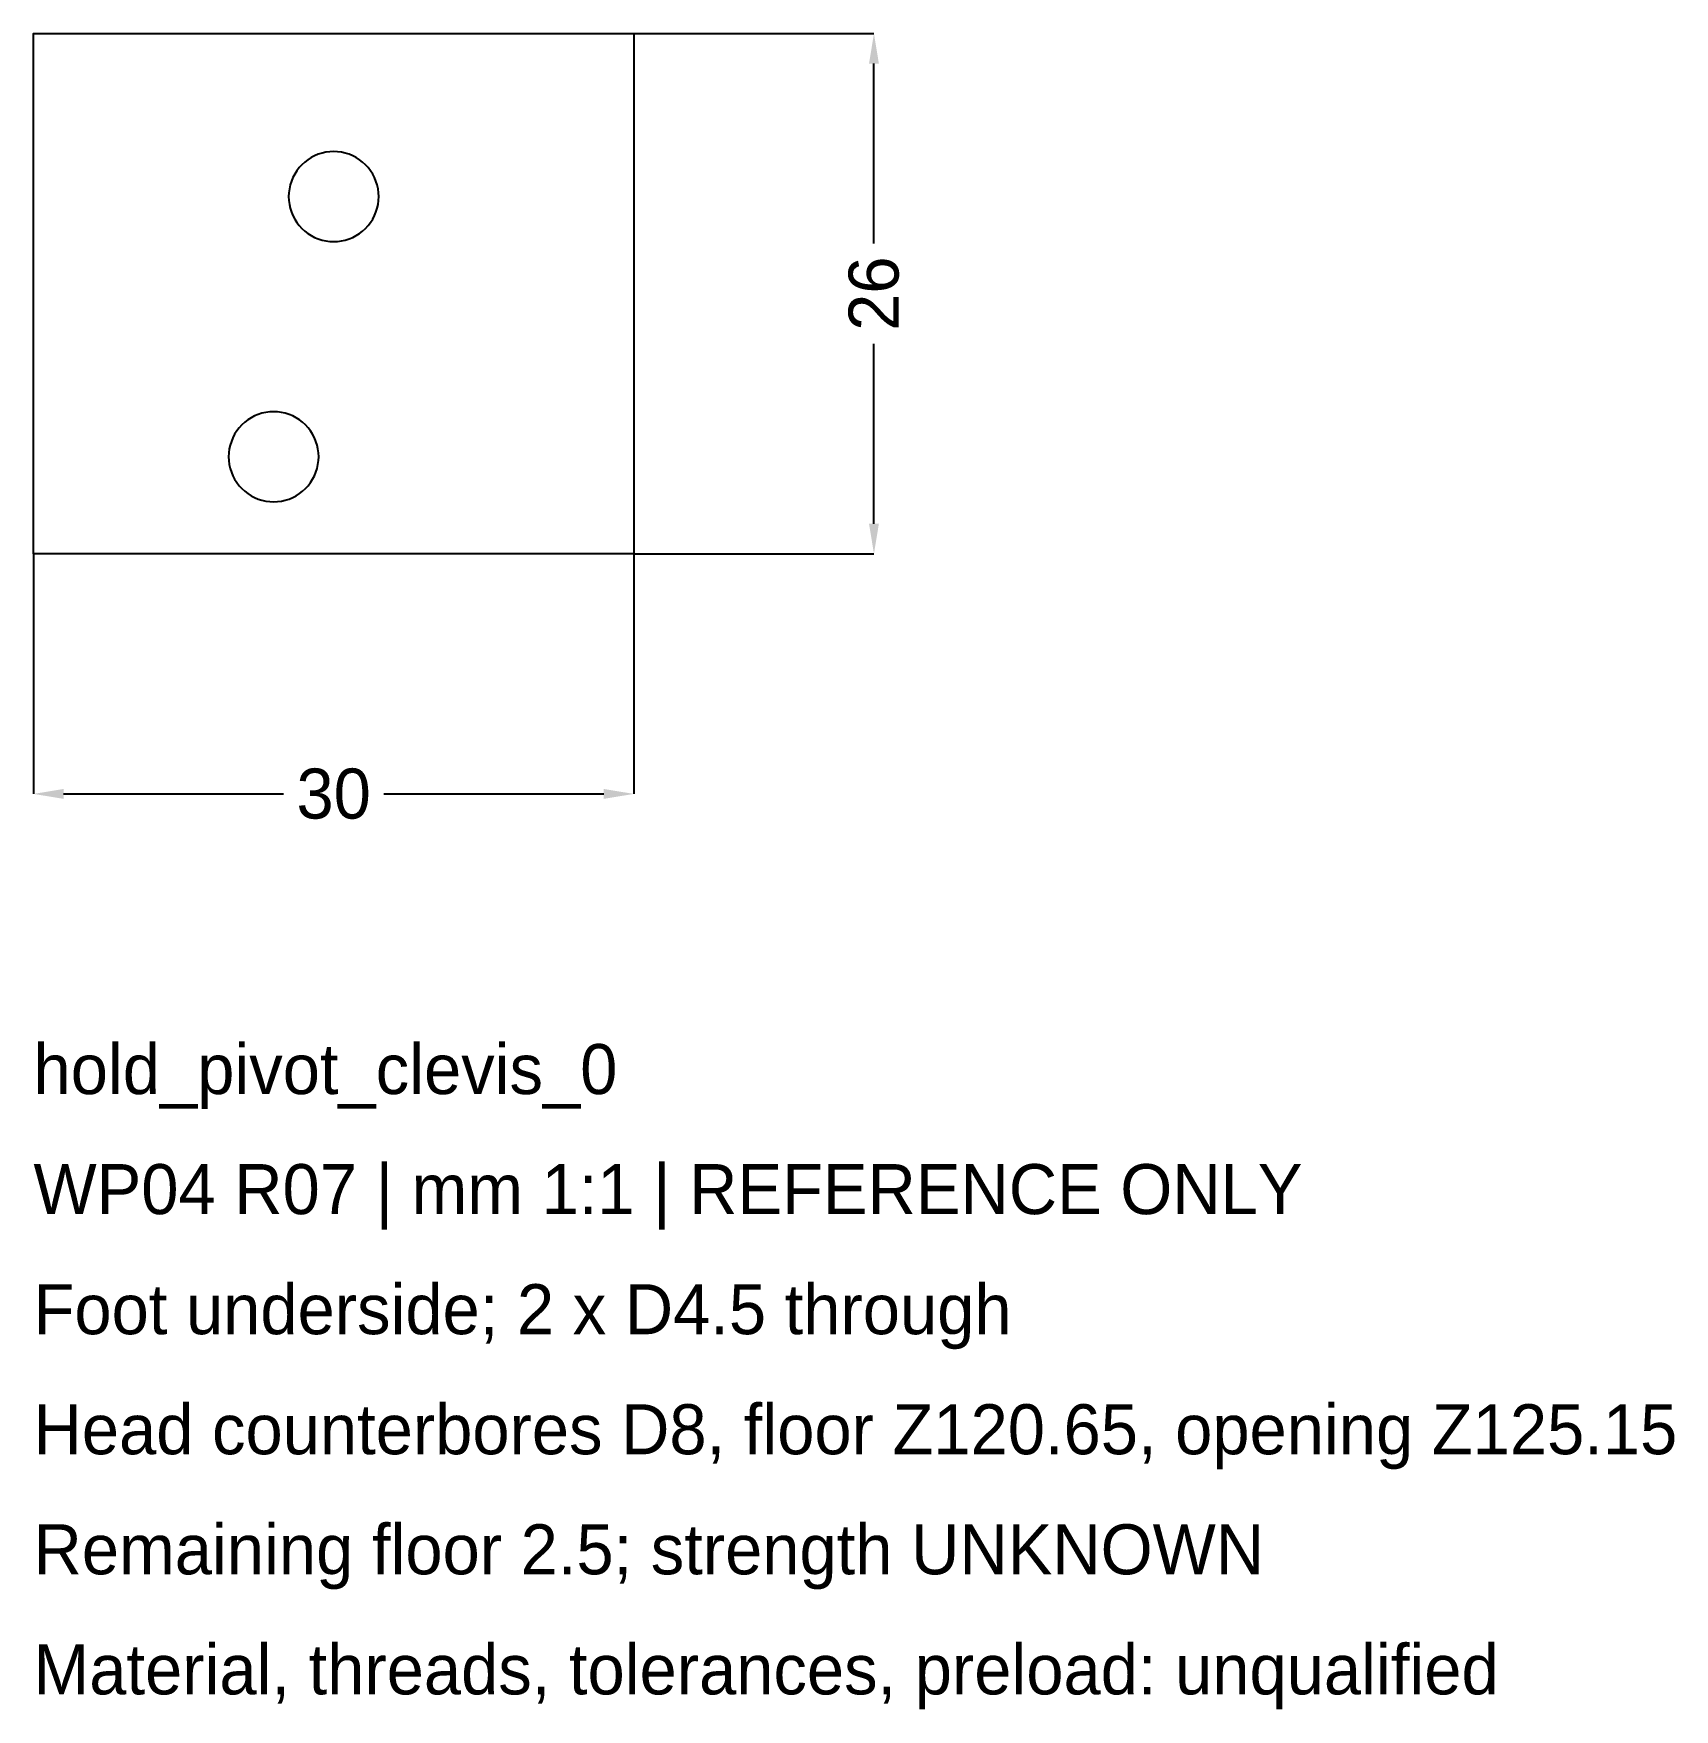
# Model space of a CAD drawing. Header units: millimetres. Extents: x 0 to 1218, y -458 to 26.
# Drawn here: x 0 to 82, y -457.8 to -374 of the extents above; entities that cross this region are included whole.
import ezdxf

# ---------------------------------------------------------------- set-up
doc = ezdxf.new("R2010")
doc.units = ezdxf.units.MM
for name, color, linetype in [('DIMENSIONS', 2, 'Continuous'), ('GEOMETRY', 7, 'Continuous'), ('NOTES', 3, 'Continuous')]:
    doc.layers.add(name, color=color, linetype=linetype)
doc.dimstyles.get("Standard").update_dxf_attribs({"dimtxt": 2.5, "dimasz": 2.5, "dimexe": 1.25, "dimexo": 0.625, "dimtad": 1, "dimcen": 2.5, "dimazin": 3, "dimtfac": 1, "dimtmove": 0, "dimatfit": 3})

# ---------------------------------------------------------------- blocks, each defined once
blk = doc.blocks.new('_CLOSEDFILLED')
at = {"color": 0, "linetype": 'BYBLOCK'}
blk.add_solid([(-1, 0.164), (0, 0), (-1, -0.164)], dxfattribs=at)
blk = doc.blocks.new('*D7')
for p, q in [((0, -400), (0, -412)), ((30, -400), (30, -412)), ((1.5, -412), (12.5, -412)), ((17.5, -412), (28.5, -412))]:
    blk.add_line(p, q)
at = {"layer": 'Defpoints'}
for p in [(0, -400), (30, -400), (0, -412)]:
    blk.add_point(p, dxfattribs=at)
at = {"layer": 'DIMENSIONS', "xscale": 1.5, "yscale": 1.5, "rotation": 180}
blk.add_blockref('_CLOSEDFILLED', (0, -412), dxfattribs=at)
at = {"layer": 'DIMENSIONS', "xscale": 1.5, "yscale": 1.5}
blk.add_blockref('_CLOSEDFILLED', (30, -412), dxfattribs=at)
at = {"layer": 'DIMENSIONS', "insert": (15, -412), "char_height": 2.5, "attachment_point": 5}
blk.add_mtext('30', dxfattribs=at)
blk = doc.blocks.new('*D8')
for p, q in [((30, -374), (42, -374)), ((42, -384.5), (42, -375.5)), ((42, -398.5), (42, -389.5)), ((30, -400), (42, -400))]:
    blk.add_line(p, q)
at = {"layer": 'Defpoints'}
for p in [(30, -374), (30, -400), (42, -400)]:
    blk.add_point(p, dxfattribs=at)
at = {"layer": 'DIMENSIONS', "xscale": 1.5, "yscale": 1.5}
for p, rotation in [((42, -374), 90), ((42, -400), 270)]:
    blk.add_blockref('_CLOSEDFILLED', p, dxfattribs=dict(at, rotation=rotation))
at = {"layer": 'DIMENSIONS', "insert": (42, -387), "char_height": 2.5, "attachment_point": 5, "rotation": 90}
blk.add_mtext('26', dxfattribs=at)

msp = doc.modelspace()

# ---------------------------------------------------------------- linework, layer by layer
at = {"layer": 'GEOMETRY'}
for points in [[(0, -400), (0, -399.75), (0, -399.5), (0, -399.25), (0, -399), (0, -398.75), (0, -398.5), (0, -398.25), (0, -398), (0, -397.75), (0, -397.5), (0, -397.25), (0, -397), (0, -396.75), (0, -396.5), (0, -396.25), (0, -396), (0, -395.75), (0, -395.5), (0, -395.25), (0, -395), (0, -394.75), (0, -394.5), (0, -394.25), (0, -394), (0, -393.75), (0, -393.5), (0, -393.25), (0, -393), (0, -392.75), (0, -392.5), (0, -392.25), (0, -392), (0, -391.75), (0, -391.5), (0, -391.25), (0, -391), (0, -390.75), (0, -390.5), (0, -390.25), (0, -390), (0, -389.75), (0, -389.5), (0, -389.25), (0, -389), (0, -388.75), (0, -388.5), (0, -388.25), (0, -388), (0, -387.75), (0, -387.5), (0, -387.25), (0, -387), (0, -386.75), (0, -386.5), (0, -386.25), (0, -386), (0, -385.75), (0, -385.5), (0, -385.25), (0, -385), (0, -384.75), (0, -384.5), (0, -384.25), (0, -384), (0, -383.75), (0, -383.5), (0, -383.25), (0, -383), (0, -382.75), (0, -382.5), (0, -382.25), (0, -382), (0, -381.75), (0, -381.5), (0, -381.25), (0, -381), (0, -380.75), (0, -380.5), (0, -380.25), (0, -380), (0, -379.75), (0, -379.5), (0, -379.25), (0, -379), (0, -378.75), (0, -378.5), (0, -378.25), (0, -378), (0, -377.75), (0, -377.5), (0, -377.25), (0, -377), (0, -376.75), (0, -376.5), (0, -376.25), (0, -376), (0, -375.75), (0, -375.5), (0, -375.25), (0, -375), (0, -374.75), (0, -374.5), (0, -374.25), (0, -374), (0.25, -374), (0.5, -374), (0.75, -374), (1, -374), (1.25, -374), (1.5, -374), (1.75, -374), (2, -374), (2.25, -374), (2.5, -374), (2.75, -374), (3, -374), (3.25, -374), (3.5, -374), (3.75, -374), (4, -374), (4.25, -374), (4.5, -374), (4.75, -374), (5, -374), (5.25, -374), (5.5, -374), (5.75, -374), (6, -374), (6.25, -374), (6.5, -374), (6.75, -374), (7, -374), (7.25, -374), (7.5, -374), (7.75, -374), (8, -374), (8.25, -374), (8.5, -374), (8.75, -374), (9, -374), (9.25, -374), (9.5, -374), (9.75, -374), (10, -374), (10.25, -374), (10.5, -374), (10.75, -374), (11, -374), (11.25, -374), (11.5, -374), (11.75, -374), (12, -374), (12.25, -374), (12.5, -374), (12.75, -374), (13, -374), (13.25, -374), (13.5, -374), (13.75, -374), (14, -374), (14.25, -374), (14.5, -374), (14.75, -374), (15, -374), (15.25, -374), (15.5, -374), (15.75, -374), (16, -374), (16.25, -374), (16.5, -374), (16.75, -374), (17, -374), (17.25, -374), (17.5, -374), (17.75, -374), (18, -374), (18.25, -374), (18.5, -374), (18.75, -374), (19, -374), (19.25, -374), (19.5, -374), (19.75, -374), (20, -374), (20.25, -374), (20.5, -374), (20.75, -374), (21, -374), (21.25, -374), (21.5, -374), (21.75, -374), (22, -374), (22.25, -374), (22.5, -374), (22.75, -374), (23, -374), (23.25, -374), (23.5, -374), (23.75, -374), (24, -374), (24.25, -374), (24.5, -374), (24.75, -374), (25, -374), (25.25, -374), (25.5, -374), (25.75, -374), (26, -374), (26.25, -374), (26.5, -374), (26.75, -374), (27, -374), (27.25, -374), (27.5, -374), (27.75, -374), (28, -374), (28.25, -374), (28.5, -374), (28.75, -374), (29, -374), (29.25, -374), (29.5, -374), (29.75, -374), (30, -374), (30, -374.25), (30, -374.5), (30, -374.75), (30, -375), (30, -375.25), (30, -375.5), (30, -375.75), (30, -376), (30, -376.25), (30, -376.5), (30, -376.75), (30, -377), (30, -377.25), (30, -377.5), (30, -377.75), (30, -378), (30, -378.25), (30, -378.5), (30, -378.75), (30, -379), (30, -379.25), (30, -379.5), (30, -379.75), (30, -380), (30, -380.25), (30, -380.5), (30, -380.75), (30, -381), (30, -381.25), (30, -381.5), (30, -381.75), (30, -382), (30, -382.25), (30, -382.5), (30, -382.75), (30, -383), (30, -383.25), (30, -383.5), (30, -383.75), (30, -384), (30, -384.25), (30, -384.5), (30, -384.75), (30, -385), (30, -385.25), (30, -385.5), (30, -385.75), (30, -386), (30, -386.25), (30, -386.5), (30, -386.75), (30, -387), (30, -387.25), (30, -387.5), (30, -387.75), (30, -388), (30, -388.25), (30, -388.5), (30, -388.75), (30, -389), (30, -389.25), (30, -389.5), (30, -389.75), (30, -390), (30, -390.25), (30, -390.5), (30, -390.75), (30, -391), (30, -391.25), (30, -391.5), (30, -391.75), (30, -392), (30, -392.25), (30, -392.5), (30, -392.75), (30, -393), (30, -393.25), (30, -393.5), (30, -393.75), (30, -394), (30, -394.25), (30, -394.5), (30, -394.75), (30, -395), (30, -395.25), (30, -395.5), (30, -395.75), (30, -396), (30, -396.25), (30, -396.5), (30, -396.75), (30, -397), (30, -397.25), (30, -397.5), (30, -397.75), (30, -398), (30, -398.25), (30, -398.5), (30, -398.75), (30, -399), (30, -399.25), (30, -399.5), (30, -399.75), (30, -400), (29.75, -400), (29.5, -400), (29.25, -400), (29, -400), (28.75, -400), (28.5, -400), (28.25, -400), (28, -400), (27.75, -400), (27.5, -400), (27.25, -400), (27, -400), (26.75, -400), (26.5, -400), (26.25, -400), (26, -400), (25.75, -400), (25.5, -400), (25.25, -400), (25, -400), (24.75, -400), (24.5, -400), (24.25, -400), (24, -400), (23.75, -400), (23.5, -400), (23.25, -400), (23, -400), (22.75, -400), (22.5, -400), (22.25, -400), (22, -400), (21.75, -400), (21.5, -400), (21.25, -400), (21, -400), (20.75, -400), (20.5, -400), (20.25, -400), (20, -400), (19.75, -400), (19.5, -400), (19.25, -400), (19, -400), (18.75, -400), (18.5, -400), (18.25, -400), (18, -400), (17.75, -400), (17.5, -400), (17.25, -400), (17, -400), (16.75, -400), (16.5, -400), (16.25, -400), (16, -400), (15.75, -400), (15.5, -400), (15.25, -400), (15, -400), (14.75, -400), (14.5, -400), (14.25, -400), (14, -400), (13.75, -400), (13.5, -400), (13.25, -400), (13, -400), (12.75, -400), (12.5, -400), (12.25, -400), (12, -400), (11.75, -400), (11.5, -400), (11.25, -400), (11, -400), (10.75, -400), (10.5, -400), (10.25, -400), (10, -400), (9.75, -400), (9.5, -400), (9.25, -400), (9, -400), (8.75, -400), (8.5, -400), (8.25, -400), (8, -400), (7.75, -400), (7.5, -400), (7.25, -400), (7, -400), (6.75, -400), (6.5, -400), (6.25, -400), (6, -400), (5.75, -400), (5.5, -400), (5.25, -400), (5, -400), (4.75, -400), (4.5, -400), (4.25, -400), (4, -400), (3.75, -400), (3.5, -400), (3.25, -400), (3, -400), (2.75, -400), (2.5, -400), (2.25, -400), (2, -400), (1.75, -400), (1.5, -400), (1.25, -400), (1, -400), (0.75, -400), (0.5, -400), (0.25, -400)], [(17.25, -382.15), (17.2414, -381.9539), (17.2158, -381.7593), (17.1733, -381.5677), (17.1143, -381.3805), (17.0392, -381.1991), (16.9486, -381.025), (16.8431, -380.8595), (16.7236, -380.7037), (16.591, -380.559), (16.4463, -380.4264), (16.2905, -380.3069), (16.125, -380.2014), (15.9509, -380.1108), (15.7695, -380.0357), (15.5823, -379.9767), (15.3907, -379.9342), (15.1961, -379.9086), (15, -379.9), (14.8039, -379.9086), (14.6093, -379.9342), (14.4177, -379.9767), (14.2305, -380.0357), (14.0491, -380.1108), (13.875, -380.2014), (13.7095, -380.3069), (13.5537, -380.4264), (13.409, -380.559), (13.2764, -380.7037), (13.1569, -380.8595), (13.0514, -381.025), (12.9608, -381.1991), (12.8857, -381.3805), (12.8267, -381.5677), (12.7842, -381.7593), (12.7586, -381.9539), (12.75, -382.15), (12.7586, -382.3461), (12.7842, -382.5407), (12.8267, -382.7323), (12.8857, -382.9195), (12.9608, -383.1009), (13.0514, -383.275), (13.1569, -383.4405), (13.2764, -383.5963), (13.409, -383.741), (13.5537, -383.8736), (13.7095, -383.9931), (13.875, -384.0986), (14.0491, -384.1892), (14.2305, -384.2643), (14.4177, -384.3233), (14.6093, -384.3658), (14.8039, -384.3914), (15, -384.4), (15.1961, -384.3914), (15.3907, -384.3658), (15.5823, -384.3233), (15.7695, -384.2643), (15.9509, -384.1892), (16.125, -384.0986), (16.2905, -383.9931), (16.4463, -383.8736), (16.591, -383.741), (16.7236, -383.5963), (16.8431, -383.4405), (16.9486, -383.275), (17.0392, -383.1009), (17.1143, -382.9195), (17.1733, -382.7323), (17.2158, -382.5407), (17.2414, -382.3461)], [(14.25, -395.15), (14.2414, -394.9539), (14.2158, -394.7593), (14.1733, -394.5677), (14.1143, -394.3805), (14.0392, -394.1991), (13.9486, -394.025), (13.8431, -393.8595), (13.7236, -393.7037), (13.591, -393.559), (13.4463, -393.4264), (13.2905, -393.3069), (13.125, -393.2014), (12.9509, -393.1108), (12.7695, -393.0357), (12.5823, -392.9767), (12.3907, -392.9342), (12.1961, -392.9086), (12, -392.9), (11.8039, -392.9086), (11.6093, -392.9342), (11.4177, -392.9767), (11.2305, -393.0357), (11.0491, -393.1108), (10.875, -393.2014), (10.7095, -393.3069), (10.5537, -393.4264), (10.409, -393.559), (10.2764, -393.7037), (10.1569, -393.8595), (10.0514, -394.025), (9.9608, -394.1991), (9.8857, -394.3805), (9.8267, -394.5677), (9.7842, -394.7593), (9.7586, -394.9539), (9.75, -395.15), (9.7586, -395.3461), (9.7842, -395.5407), (9.8267, -395.7323), (9.8857, -395.9195), (9.9608, -396.1009), (10.0514, -396.275), (10.1569, -396.4405), (10.2764, -396.5963), (10.409, -396.741), (10.5537, -396.8736), (10.7095, -396.9931), (10.875, -397.0986), (11.0491, -397.1892), (11.2305, -397.2643), (11.4177, -397.3233), (11.6093, -397.3658), (11.8039, -397.3914), (12, -397.4), (12.1961, -397.3914), (12.3907, -397.3658), (12.5823, -397.3233), (12.7695, -397.2643), (12.9509, -397.1892), (13.125, -397.0986), (13.2905, -396.9931), (13.4463, -396.8736), (13.591, -396.741), (13.7236, -396.5963), (13.8431, -396.4405), (13.9486, -396.275), (14.0392, -396.1009), (14.1143, -395.9195), (14.1733, -395.7323), (14.2158, -395.5407), (14.2414, -395.3461)]]:
    msp.add_lwpolyline(points, close=True, dxfattribs=at)

# ---------------------------------------------------------------- texts
at = {"layer": 'NOTES'}
for s, p in [('hold_pivot_clevis_0', (0, -427)), ('WP04 R07 | mm 1:1 | REFERENCE ONLY', (0, -433)), ('Foot underside; 2 x D4.5 through', (0, -439)), ('Head counterbores D8, floor Z120.65, opening Z125.15', (0, -445)), ('Remaining floor 2.5; strength UNKNOWN', (0, -451)), ('Material, threads, tolerances, preload: unqualified', (0, -457))]:
    msp.add_text(s, height=2.5, dxfattribs=at).set_placement(p)

# ---------------------------------------------------------------- dimensions: what is measured, and where the dimension line sits
at = {"layer": 'DIMENSIONS'}
dim = msp.add_linear_dim(base=(42, -400), p1=(30, -400), p2=(30, -374), angle=90, dimstyle='Standard', override={"dimtxt": 2.5, "dimasz": 1.5, "dimdec": 3}, dxfattribs=at)
dim.commit()
dim.dimension.update_dxf_attribs({"geometry": '*D8', "text_midpoint": (42, -387)})
dim = msp.add_linear_dim(base=(0, -412), p1=(0, -400), p2=(30, -400), dimstyle='Standard', override={"dimtxt": 2.5, "dimasz": 1.5, "dimdec": 3}, dxfattribs=at)
dim.commit()
dim.dimension.update_dxf_attribs({"geometry": '*D7', "text_midpoint": (15, -412)})

doc.saveas('drawing.dxf')
